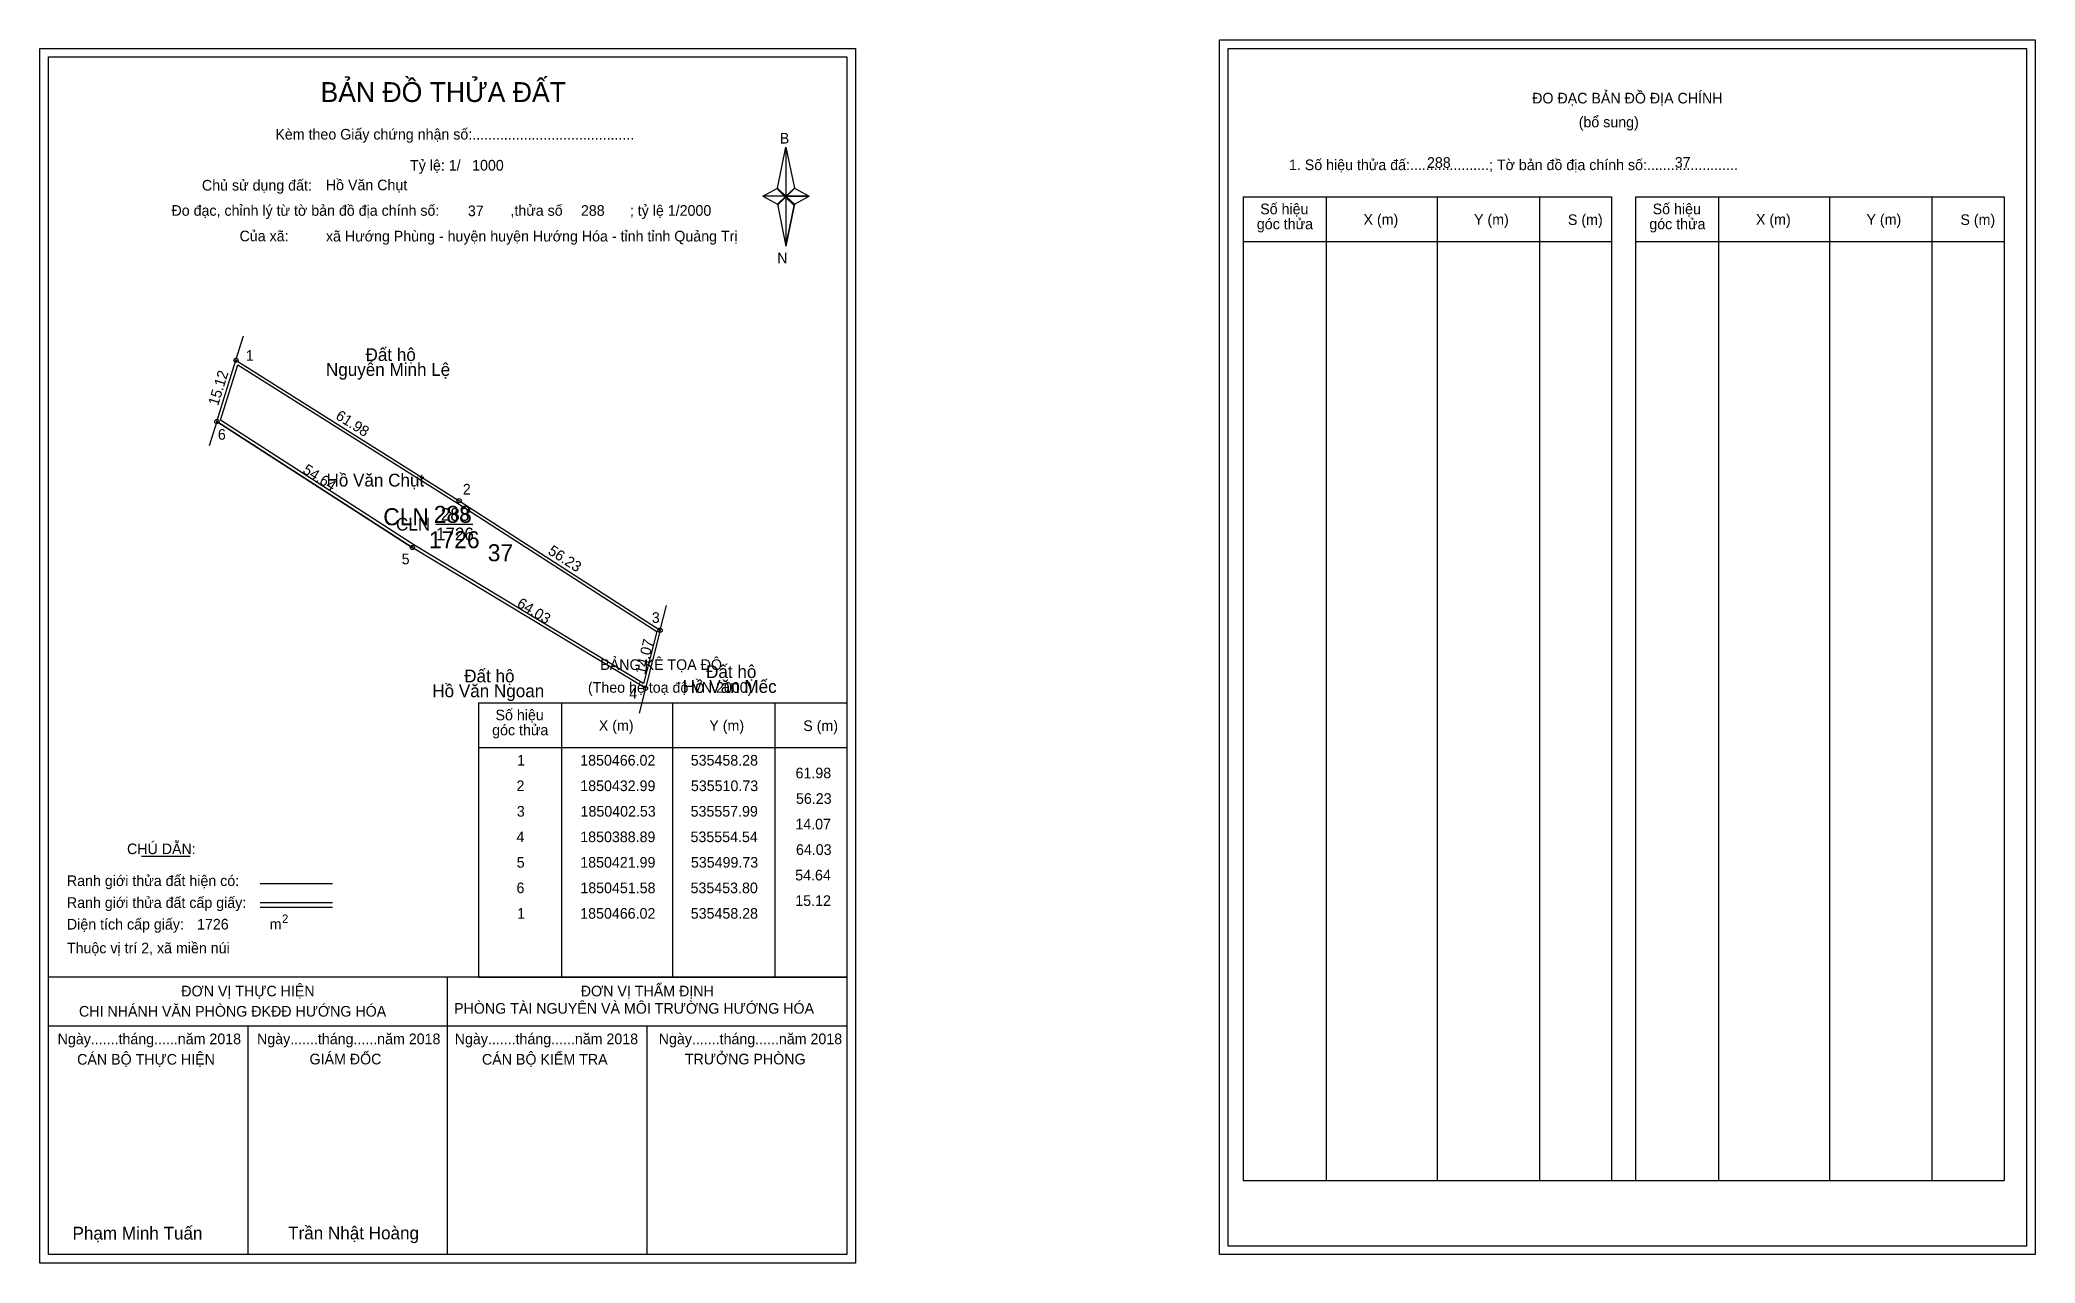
# Model space of a CAD drawing. Extents: x 535412 to 535881, y 1850254 to 1850541.
import ezdxf

# ---------------------------------------------------------------- set-up
doc = ezdxf.new("R2010")
doc.units = 0
for name, color, linetype in [('Level 1', 7, 'Continuous'), ('Level 10', 7, 'Continuous'), ('Level 11', 7, 'Continuous'), ('Level 13', 7, 'Continuous'), ('Level 2', 7, 'Continuous'), ('Level 27', 7, 'Continuous'), ('Level 3', 7, 'Continuous'), ('Level 36', 7, 'Continuous'), ('Level 4', 7, 'Continuous'), ('Level 49', 7, 'Continuous'), ('Level 5', 7, 'Continuous'), ('Level 53', 7, 'Continuous'), ('Level 55', 7, 'Continuous'), ('Level 6', 7, 'Continuous'), ('Level 63', 7, 'Continuous'), ('Level 7', 7, 'Continuous'), ('Level 9', 7, 'Continuous')]:
    doc.layers.add(name, color=color, linetype=linetype)

msp = doc.modelspace()

# ---------------------------------------------------------------- linework, layer by layer
at = {"layer": 'Level 1'}
for p, q in [((535414.19, 1850537.32), (535414.19, 1850537.32)), ((535691.51, 1850539.32), (535691.51, 1850539.32)), ((535585.61, 1850506.44), (535587.58, 1850516.08)), ((535587.58, 1850516.08), (535587.58, 1850504.55)), ((535587.58, 1850516.08), (535589.55, 1850506.44)), ((535582.17, 1850504.55), (535585.61, 1850506.44)), ((535585.61, 1850506.44), (535587.58, 1850504.55)), ((535587.43, 1850504.33), (535585.61, 1850506.22)), ((535587.58, 1850504.55), (535585.61, 1850502.71)), ((535587.43, 1850504.33), (535585.61, 1850502.49)), ((535585.61, 1850502.49), (535587.43, 1850504.33)), ((535585.61, 1850502.71), (535587.58, 1850492.85)), ((535589.4, 1850506.22), (535587.43, 1850504.33)), ((535587.43, 1850504.33), (535589.4, 1850506.22)), ((535589.4, 1850502.49), (535587.43, 1850504.33)), ((535589.55, 1850506.44), (535587.58, 1850504.55)), ((535587.58, 1850504.55), (535587.58, 1850492.85)), ((535587.58, 1850504.55), (535592.99, 1850504.55)), ((535587.58, 1850504.55), (535589.55, 1850502.71)), ((535589.55, 1850502.71), (535587.58, 1850492.85)), ((535589.55, 1850502.71), (535592.99, 1850504.55)), ((535695.05, 1850504.46), (535781.65, 1850504.46)), ((535714.64, 1850273.2), (535714.64, 1850504.46)), ((535740.71, 1850273.2), (535740.71, 1850504.46)), ((535764.68, 1850504.46), (535764.68, 1850273.2)), ((535781.65, 1850504.46), (535781.65, 1850273.2)), ((535787.3, 1850504.46), (535873.91, 1850504.46)), ((535806.89, 1850273.2), (535806.89, 1850504.46)), ((535832.97, 1850273.2), (535832.97, 1850504.46)), ((535856.94, 1850504.46), (535856.94, 1850273.2)), ((535873.91, 1850504.46), (535873.91, 1850273.2)), ((535695.05, 1850493.94), (535781.65, 1850493.94)), ((535787.3, 1850493.94), (535873.91, 1850493.94)), ((535515.29, 1850385.49), (535601.89, 1850385.49)), ((535534.88, 1850320.97), (535534.88, 1850385.49)), ((535560.95, 1850320.97), (535560.95, 1850385.49)), ((535584.92, 1850385.49), (535584.92, 1850320.97)), ((535515.29, 1850374.96), (535601.89, 1850374.96)), ((535436.11, 1850349.38), (535447.51, 1850349.38)), ((535463.97, 1850342.98), (535480.99, 1850342.98)), ((535463.97, 1850338.53), (535480.99, 1850338.53)), ((535463.97, 1850337.44), (535480.99, 1850337.44)), ((535521.02, 1850320.97), (535414.19, 1850320.97)), ((535601.89, 1850320.97), (535497.05, 1850320.97)), ((535508.04, 1850255.74), (535508.04, 1850320.97)), ((535515.29, 1850320.96), (535601.89, 1850320.96)), ((535601.89, 1850309.42), (535414.19, 1850309.42)), ((535461.11, 1850255.74), (535461.11, 1850309.42)), ((535554.96, 1850255.74), (535554.96, 1850309.42)), ((535695.05, 1850273.2), (535873.91, 1850273.2)), ((535601.89, 1850255.74), (535601.89, 1850255.74)), ((535879.21, 1850257.74), (535879.21, 1850257.74))]:
    msp.add_line(p, q, dxfattribs=at)
for points in [[(535585.61, 1850506.44), (535587.58, 1850516.08), (535587.58, 1850504.55)], [(535582.17, 1850504.55), (535585.61, 1850502.71), (535587.58, 1850504.55)], [(535587.58, 1850504.55), (535589.55, 1850506.44), (535592.99, 1850504.55)], [(535587.58, 1850504.55), (535587.58, 1850492.85), (535589.55, 1850502.71)]]:
    msp.add_lwpolyline(points, close=True, dxfattribs=at)
at = {"layer": 'Level 10'}
for p, q in [((535458.28, 1850466.02), (535510.73, 1850432.99)), ((535453.8, 1850451.58), (535499.73, 1850421.99))]:
    msp.add_line(p, q, dxfattribs=at)
for points in [[(535557.99, 1850402.53), (535554.54, 1850388.89), (535499.73, 1850421.99), (535453.8, 1850451.58), (535458.28, 1850466.02), (535510.73, 1850432.99)], [(535557.19, 1850402.21), (535554.09, 1850389.98), (535500.1, 1850422.58), (535454.63, 1850451.88), (535458.68, 1850464.94), (535510.35, 1850432.4)]]:
    msp.add_lwpolyline(points, close=True, dxfattribs=at)
at = {"layer": 'Level 11'}
for centre in [(535458.28, 1850466.02), (535453.8, 1850451.58), (535510.73, 1850432.99), (535499.73, 1850421.99), (535557.99, 1850402.53), (535557.99, 1850402.53), (535554.54, 1850388.89)]:
    msp.add_circle(centre, 0.5, dxfattribs=at)
at = {"layer": 'Level 27'}
for p, q in [((535458.28, 1850466.02), (535460.05, 1850471.75)), ((535453.8, 1850451.58), (535451.99, 1850445.86)), ((535557.99, 1850402.53), (535559.46, 1850408.35)), ((535554.54, 1850388.89), (535553.07, 1850383.07))]:
    msp.add_line(p, q, dxfattribs=at)
at = {"layer": 'Level 3'}
for p, q in [((535695.05, 1850504.46), (535695.05, 1850273.2)), ((535787.3, 1850504.46), (535787.3, 1850273.2)), ((535515.29, 1850385.49), (535515.29, 1850320.97))]:
    msp.add_line(p, q, dxfattribs=at)
at = {"layer": 'Level 63'}
for points in [[(535689.52, 1850541.32), (535881.22, 1850541.32), (535881.22, 1850255.74), (535689.52, 1850255.74)], [(535412.19, 1850539.32), (535603.89, 1850539.32), (535603.89, 1850253.74), (535412.19, 1850253.74)], [(535414.19, 1850537.32), (535601.89, 1850537.32), (535601.89, 1850255.74), (535414.19, 1850255.74)], [(535691.52, 1850539.32), (535879.22, 1850539.32), (535879.22, 1850257.74), (535691.52, 1850257.74)]]:
    msp.add_lwpolyline(points, close=True, dxfattribs=at)
at = {"layer": 'Level 9'}
msp.add_line((535505.28, 1850427.46), (535513.98, 1850427.46), dxfattribs=at)

# ---------------------------------------------------------------- texts
at = {"layer": 'Level 1'}
for s, height, p in [('BẢN ĐỒ THỬA ĐẤT', 4.6657, (535478.16, 1850526.72)), ('ĐO ĐẠC BẢN ĐỒ ĐỊA CHÍNH', 2.5, (535762.99, 1850526.38)), ('(bổ sung)', 2.5, (535773.93, 1850520.76)), ('Kèm theo Giấy chứng nhận số:.........................................', 2.5, (535467.54, 1850517.89)), ('B', 2.5, (535586.12, 1850516.95)), ('1. Số hiệu thửa đấ:....................; Tờ bản đồ địa chính số:.......................', 2.5, (535705.82, 1850510.7)), ('Chủ sử dụng đất:', 2.5, (535450.28, 1850505.9)), ('Đo đạc, chỉnh lý từ tờ bản đồ địa chính số:                  ,thửa số                 ; tỷ lệ 1/2000', 2.5, (535443.12, 1850499.97)), ('Số hiệu', 2.5, (535699.06, 1850500.33)), ('Số hiệu', 2.5, (535791.32, 1850500.33)), ('góc thửa', 2.5, (535698.27, 1850496.8)), ('X (m)', 2.5, (535723.34, 1850497.86)), ('Y (m)', 2.5, (535749.32, 1850497.86)), ('S (m)', 2.5, (535771.4, 1850497.81)), ('góc thửa', 2.5, (535790.53, 1850496.8)), ('X (m)', 2.5, (535815.6, 1850497.86)), ('Y (m)', 2.5, (535841.58, 1850497.86)), ('S (m)', 2.5, (535863.66, 1850497.81)), ('Của xã:', 2.5, (535459.12, 1850493.97)), ('N', 2.5, (535585.52, 1850488.78)), ('BẢNG KÊ TỌA ĐỘ', 2.5, (535543.92, 1850393.19)), ('(Theo hệ toạ độ VN 2000)', 2.5, (535541.02, 1850387.83)), ('góc thửa', 2.5, (535518.51, 1850377.83)), ('Số hiệu', 2.5, (535519.3, 1850381.36)), ('X (m)', 2.5, (535543.58, 1850378.88)), ('Y (m)', 2.5, (535569.56, 1850378.88)), ('S (m)', 2.5, (535591.64, 1850378.83)), ('CHÚ DẪN:', 2.5, (535432.67, 1850349.89)), ('Ranh giới thửa đất hiện có:', 2.5, (535418.54, 1850342.39)), ('Ranh giới thửa đất cấp giấy:', 2.5, (535418.54, 1850337.25)), ('Diện tích cấp giấy:', 2.5, (535418.54, 1850332.17)), ('m', 2.5, (535466.19, 1850332.19)), ('2', 2, (535469.09, 1850333.7)), ('Thuộc vị trí 2, xã miền núi', 2.5, (535418.54, 1850326.57)), ('ĐƠN VỊ THỰC HIỆN', 2.5, (535445.42, 1850316.45)), ('ĐƠN VỊ THẨM ĐỊNH', 2.5, (535539.33, 1850316.45)), ('CHI NHÁNH VĂN PHÒNG ĐKĐĐ HƯỚNG HÓA', 2.5, (535421.38, 1850311.69)), ('PHÒNG TÀI NGUYÊN VÀ MÔI TRƯỜNG HƯỚNG HÓA', 2.5, (535509.55, 1850312.38)), ('Ngày.......tháng......năm 2018', 2.5, (535416.36, 1850305.21)), ('Ngày.......tháng......năm 2018', 2.5, (535463.23, 1850305.21)), ('Ngày.......tháng......năm 2018', 2.5, (535509.7, 1850305.21)), ('Ngày.......tháng......năm 2018', 2.5, (535557.66, 1850305.21)), ('CÁN BỘ THỰC HIỆN', 2.5, (535420.94, 1850300.4)), ('GIÁM ĐỐC', 2.5, (535475.57, 1850300.46)), ('CÁN BỘ KIỂM TRA', 2.5, (535516.11, 1850300.4)), ('TRƯỞNG PHÒNG', 2.5, (535563.8, 1850300.46)), ('Phạm Minh Tuấn', 3, (535419.85, 1850259.28)), ('Trần Nhật Hoàng', 3, (535470.54, 1850259.33))]:
    msp.add_text(s, height=height, dxfattribs=at).set_placement(p)
at = {"layer": 'Level 11'}
msp.add_text('Tỷ lệ: 1/', height=2.5, dxfattribs=at).set_placement((535499.2, 1850510.58))
at = {"layer": 'Level 13'}
for s, p in [('CLN', (535495.89, 1850425.96)), ('288', (535506.43, 1850428.26)), ('1726', (535505.28, 1850423.66))]:
    msp.add_text(s, height=3, dxfattribs=at).set_placement(p)
at = {"layer": 'Level 2'}
msp.add_text('Hồ Văn Chụt', height=3, dxfattribs=at).set_placement((535479.56, 1850436.32))
at = {"layer": 'Level 3'}
msp.add_text('CLN ', height=4, dxfattribs=at).set_placement((535492.91, 1850427.21))
at = {"layer": 'Level 36'}
for s, p in [('Nguyễn Minh Lệ', (535479.43, 1850462.33)), ('Đất hộ', (535488.74, 1850465.83)), ('Đất hộ', (535568.79, 1850391.3)), ('Hồ Văn Ngoan', (535504.43, 1850386.78)), ('Đất hộ', (535511.94, 1850390.28)), ('Hồ Văn Mếc', (535563.31, 1850387.8))]:
    msp.add_text(s, height=3, dxfattribs=at).set_placement(p)
at = {"layer": 'Level 4'}
msp.add_text('288', height=4, dxfattribs=at).set_placement((535504.78, 1850427.78))
at = {"layer": 'Level 49'}
for s, rotation, p in [('15.12', 72.7635, (535454.07, 1850455.14)), ('61.98', 327.7996, (535481.5, 1850452.34)), ('54.64', 327.2087, (535473.76, 1850439.67)), ('56.23', 327.1974, (535531.43, 1850420.6)), ('64.03', 328.872, (535524.12, 1850408.19)), ('14.07', 75.8057, (535554.49, 1850391.96))]:
    msp.add_text(s, height=2.5, rotation=rotation, dxfattribs=at).set_placement(p)
at = {"layer": 'Level 5'}
msp.add_text('1726', height=4, dxfattribs=at).set_placement((535503.65, 1850421.82))
at = {"layer": 'Level 53'}
for s, p in [('1', (535524.38, 1850370.71)), ('1850466.02', (535539.21, 1850370.71)), ('535458.28', (535565.19, 1850370.71)), ('2', (535524.23, 1850364.71)), ('1850432.99', (535539.22, 1850364.71)), ('535510.73', (535565.23, 1850364.71)), ('61.98', (535589.83, 1850367.71)), ('56.23', (535589.93, 1850361.71)), ('3', (535524.31, 1850358.71)), ('1850402.53', (535539.29, 1850358.71)), ('535557.99', (535565.16, 1850358.71)), ('14.07', (535589.79, 1850355.71)), ('4', (535524.22, 1850352.71)), ('1850388.89', (535539.22, 1850352.71)), ('535554.54', (535565.14, 1850352.71)), ('64.03', (535589.93, 1850349.71)), ('5', (535524.28, 1850346.71)), ('1850421.99', (535539.22, 1850346.71)), ('535499.73', (535565.23, 1850346.71)), ('6', (535524.23, 1850340.71)), ('1850451.58', (535539.24, 1850340.71)), ('535453.80', (535565.15, 1850340.71)), ('54.64', (535589.75, 1850343.71)), ('15.12', (535589.77, 1850337.71)), ('1', (535524.38, 1850334.71)), ('1850466.02', (535539.21, 1850334.71)), ('535458.28', (535565.19, 1850334.71))]:
    msp.add_text(s, height=2.5, dxfattribs=at).set_placement(p)
at = {"layer": 'Level 55'}
for s, height, p in [('1', 0.4, (535458.17, 1850466.02)), ('0', 0.11, (535458.24, 1850465.91)), ('0', 0.11, (535458.24, 1850465.91)), ('6', 0.4, (535453.66, 1850451.58)), ('287', 0.11, (535453.68, 1850451.47)), ('2', 0.4, (535510.59, 1850432.99)), ('0', 0.11, (535510.69, 1850432.88)), ('0', 0.11, (535510.69, 1850432.88)), ('5', 0.4, (535499.6, 1850421.99)), ('287', 0.11, (535499.61, 1850421.88)), ('3', 0.4, (535557.87, 1850402.53)), ('0', 0.11, (535557.95, 1850402.42)), ('0', 0.11, (535557.95, 1850402.42)), ('0', 0.11, (535557.95, 1850402.42)), ('0', 0.11, (535557.95, 1850402.42)), ('4', 0.4, (535554.4, 1850388.89)), ('287', 0.11, (535554.42, 1850388.78)), ('0', 0.11, (535554.5, 1850388.78)), ('0', 0.11, (535554.5, 1850388.78))]:
    msp.add_text(s, height=height, dxfattribs=at).set_placement(p)
at = {"layer": 'Level 6'}
for s, p in [('1000', (535513.79, 1850510.6)), ('288', (535738.27, 1850511.24)), ('37', (535796.52, 1850511.26)), ('Hồ Văn Chụt', (535479.41, 1850505.97)), ('37', (535512.8, 1850499.88)), ('288', (535539.37, 1850499.96)), ('xã Hướng Phùng - huyện huyện Hướng Hóa - tỉnh tỉnh Quảng Trị', (535479.43, 1850493.93)), ('1726', (535449.13, 1850332.17))]:
    msp.add_text(s, height=2.5, dxfattribs=at).set_placement(p)
at = {"layer": 'Level 7'}
msp.add_text('37', height=4, dxfattribs=at).set_placement((535517.47, 1850418.75))
at = {"layer": 'Level 9'}
for s, p in [('1', (535460.58, 1850465.88)), ('6', (535454.03, 1850447.32)), ('2', (535511.6, 1850434.44)), ('5', (535497.23, 1850418.03)), ('3', (535556.05, 1850404.26)), ('4', (535550.72, 1850386.42))]:
    msp.add_text(s, height=2.5, dxfattribs=at).set_placement(p)

doc.saveas('drawing.dxf')
